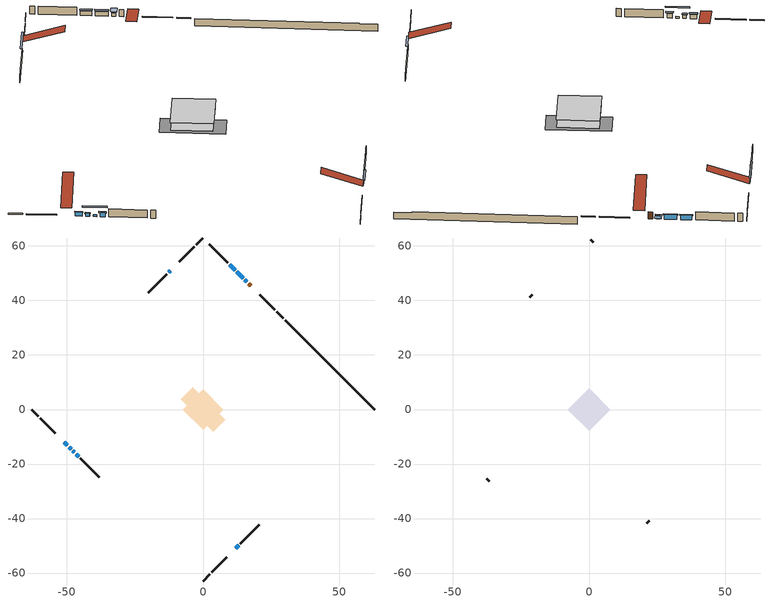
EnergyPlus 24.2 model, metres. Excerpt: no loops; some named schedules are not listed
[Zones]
conditioned space
 floor adiabatic (AdiabaticFloorConstruction): -7.51,0 0,7.51 7.51,0 0,-7.51 z0.37
 floor foundation (Slab1 construction): -8.18,3.72 -3.72,8.18 8.18,-3.72 3.72,-8.18 z-1.9
 wall outside (RimJoist1 construction): 0,-62.91 2.55,-60.36 / -62.91,0 -60.36,-2.55 / 0,62.91 -2.55,60.36 / 29.52,33.4 26.97,35.94 z0.37:0.67
 wall outside (RimJoist2 construction): 3.2,-59.71 8.68,-54.23 / -59.71,-3.2 -54.23,-8.68 / -3.2,59.71 -8.68,54.23 / 26.31,36.6 20.84,42.07 z0.37:0.67
 wall outside (AdiabaticWallConstruction 1): 17.54,45.37 16.73,46.18 z0.37:2.4
 wall outside (AdiabaticWallConstruction): 16.08,46.83 15.35,47.56 z0.37:1.4; -50.93,-11.98 -49.73,-13.19 z0.37:1.59; -49.07,-13.84 -48.41,-14.5 z0.37:1.34; 11.98,-50.93 13.05,-49.86 z0.37:1.72; -11.98,50.93 -12.58,50.33 / -47.75,-15.16 -47.15,-15.76 z0.37:0.87; -46.49,-16.42 -45.62,-17.29 z0.37:1.6; 14.7,48.22 12.42,50.49 / 11.76,51.15 9.75,53.17 z0.37:1.77
 wall outside (Wall1 construction): 13.71,-49.2 20.6,-42.32 / -44.97,-17.94 -38.08,-24.83 / -13.24,49.67 -20.12,42.79 / 9.09,53.82 2.2,60.71 z0.37:2.81
 wall foundation (FoundationWall1 construction): 30.17,32.74,-1.9 30.17,32.74,0.37 59.64,3.27,0.37 59.64,3.27,0.18 62.91,0,0.18 62.91,0,-1.9
 window (WindowConstruction 5): 16.08,46.84 15.35,47.56 z0.37:1.39
 window (WindowConstruction 2): -50.93,-11.98 -49.73,-13.19 z0.37:1.59
 window (WindowConstruction 3): -49.07,-13.84 -48.41,-14.5 z0.37:1.34
 window (WindowConstruction 4): 11.98,-50.93 13.05,-49.86 z0.37:1.72
 window (WindowConstruction 7): -11.98,50.93 -12.58,50.33 z0.37:0.87
 window (WindowConstruction 8): -47.75,-15.16 -47.15,-15.76 z0.37:0.87
 window (WindowConstruction 6): -46.49,-16.42 -45.62,-17.29 z0.37:1.6
 window (WindowConstruction): 14.7,48.22 12.42,50.49 z0.37:1.77
 window (WindowConstruction 1): 11.76,51.15 9.75,53.17 z0.37:1.77
 door (Door): 17.54,45.37 16.73,46.18 z0.37:2.4
 ceiling adiabatic (AdiabaticFloorConstruction): 0,-7.51 7.51,0 0,7.51 -7.51,0 z0.37
attic - vented
 floor to conditioned space (Floor1 construction Reversed): -7.74,0 0,7.74 7.74,0 0,-7.74 z2.81
 wall outside (Wall2 construction): 21.25,-41.66 22.14,-40.77 / -37.43,-25.49 -36.53,-26.38 / -20.78,42.13 -21.67,41.24 / 1.55,61.36 0.66,62.25 z0.37:2.81
 roof outside (Roof1 construction): 11.32,-51.59,2.81 3.78,-44.05,6.36 1.8,-46.04,6.36 9.34,-53.58,2.81; -51.59,-11.32,2.81 -44.05,-3.78,6.36 -46.04,-1.8,6.36 -53.58,-9.34,2.81; -11.32,51.59,2.81 -3.78,44.05,6.36 -1.8,46.04,6.36 -9.34,53.58,2.81; 18.19,44.72,2.81 10.66,37.18,6.36 12.64,35.19,6.36 20.18,42.73,2.81
shading: 15.14,47.77 16.29,46.62 17.49,47.83 16.34,48.97 z1.69; -49.58,-13.33 -51.08,-11.84 -51.43,-12.19 -49.94,-13.68 z1.79; -48.27,-14.64 -49.21,-13.7 -49.56,-14.05 -48.62,-15 z1.54; 14.11,-48.8 10.92,-51.99 11.2,-52.28 14.4,-49.08 z3.22; -14.92,48 -9.64,53.27 -9.93,53.55 -15.2,48.28 z4.17; -45.24,-17.67 -49.66,-13.25 -50.09,-13.67 -45.66,-18.1 z3.57; -45.38,-17.54 -46.74,-16.17 -47.16,-16.6 -45.8,-17.96 z1.95; 12.28,50.63 14.84,48.07 15.19,48.43 12.63,50.99 z1.97; 9.6,53.31 11.9,51.01 12.26,51.36 9.96,53.66 z1.97
[Building]
Building 1: Terrain=Suburbs
[Site:Location]
Charlottetown AP_PE: Latitude {deg}=46.29; Longitude {deg}=-63.12; Time Zone {hr}=-4; Elevation {m}=48; Keep Site Location Information=Yes
[Site:GroundTemperature:Shallow]
1.81207, -0.126142, -0.281361, 0.638419, 4.33082, 8.00603, 11.1922, 13.2106, 13.3821, 11.7405, 8.63552, 5.07305
[Site:WaterMainsTemperature]
Calculation Method=Schedule; Temperature Schedule=mains temperature schedule
[Material] Roughness=Rough; Thermal Absorptance=0.9
Name | Thickness {m} | Conductivity {W/m-K} | Density {kg/m3} | Specific Heat {J/kg-K} | Solar Absorptance | Visible Absorptance
asphalt or fiberglass shingles | 0.00635 | 0.162714 | 1121.4 | 1465.45 | 0.4 | 0.4
ceiling loosefill ins | 0.338667 | 0.0480833 | 16.02 | 1046.75 | 0.7 | 0.7
ceiling stud and cavity | 0.1397 | 0.0886449 | 65.682 | 1177.47 | 0.7 | 0.7
concrete 4.0 in. | 0.1016 | 1.803125 | 2242.8 | 837.4 | 0.7 | 0.7
concrete 8.0 in. | 0.2032 | 1.803125 | 2242.8 | 837.4 | 0.7 | 0.7
door material | 0.04445 | 0.053851 | 512.64 | 1214.23 | 0.7 | 0.7
exterior vertical ins | 0.00653547 | 0.029427 | 32.04 | 1214.23 | 0.7 | 0.7
floor covering | 0.0127 | 0.0433444 | 54.468 | 1339.84 | 0.6 | 0.6
floor rigid ins; wall rigid ins | 0.512978 | 0.029427 | 32.04 | 1214.23 | 0.7 | 0.7
floor stud and cavity | 0.1397 | 1.75129 | 37.0049 | 1207.88 | 0.7 | 0.7
furniture material conditioned space 1 | 0.1524 | 0.115458 | 640.8 | 1214.23 | 0.6 | 0.6
gypsum board | 0.0127 | 0.160291 | 801 | 837.4 | 0.6 | 0.6
gypsum board 1 | 0.0127 | 0.160291 | 801 | 837.4 | 0.7 | 0.7
osb sheathing 0.5 in. | 0.0127 | 0.115458 | 512.64 | 1214.23 | 0.7 | 0.7
osb sheathing 0.75 in. | 0.01905 | 0.115458 | 512.64 | 1214.23 | 0.7 | 0.7
osb sheathing 2.0 in. | 0.0508 | 0.115458 | 512.64 | 1214.23 | 0.7 | 0.7
rim joist stud and cavity | 0.0508 | 24.0425 | 6.31874 | 1174.65 | 0.6 | 0.6
rim joist stud and cavity 1 | 0.0508 | 0.033998 | 125.044 | 1163.47 | 0.6 | 0.6
wall stud and cavity | 0.1397 | 0.0945631 | 139.0536 | 1170.24 | 0.7 | 0.7
wall stud and cavity 1 | 0.0889 | 6.1454 | 50.32683 | 1063.81 | 0.6 | 0.6
wall stud and cavity 2 | 0.0889 | 0.380278 | 52.3479 | 1209.89 | 0.7 | 0.7
wall stud and cavity 3 | 0.0889 | 0.391764 | 83.0341 | 1211.67 | 0.7 | 0.7
wood siding | 0.0254 | 0.102417 | 544.68 | 1172.36 | 0.4 | 0.4
wood siding 1 | 0.00254 | 0.102417 | 544.68 | 1172.36 | 0.4 | 0.4
wood siding 2; wood siding 3; wood siding 4 | 0.0254 | 0.102417 | 544.68 | 1172.36 | 0.7 | 0.7
[WindowMaterial:SimpleGlazingSystem]
Name | U-Factor {W/m2-K} | Solar Heat Gain Coefficient
WindowMaterial | 2.34899 | 0.53
WindowMaterial 1 | 2.43189 | 0.49
WindowMaterial 2 | 2.42337 | 0.5
WindowMaterial 3 | 2.3382 | 0.52
WindowMaterial 4 | 2.197386 | 0.58
WindowMaterial 5 | 2.19909 | 0.61
WindowMaterial 6 | 2.14969 | 0.62
WindowMaterial 7 | 2.529549 | 0.44
[Construction]
AdiabaticFloorConstruction: floor stud and cavity, floor rigid ins, osb sheathing 0.75 in., floor covering
AdiabaticWallConstruction: wood siding 3, wall rigid ins, wall stud and cavity 2, gypsum board
AdiabaticWallConstruction 1: wood siding 4, wall rigid ins, wall stud and cavity 2, gypsum board
Door: door material
Floor1 construction Reversed: gypsum board, ceiling stud and cavity, ceiling loosefill ins
FoundationWall1 construction: concrete 8.0 in., gypsum board 1
furniture construction conditioned space 1: furniture material conditioned space 1
PartitionWallConstruction: gypsum board, wall stud and cavity 3, gypsum board
RimJoist1 construction: wood siding 2, rim joist stud and cavity
RimJoist2 construction: wood siding 2, osb sheathing 2.0 in., rim joist stud and cavity 1
Roof1 construction: asphalt or fiberglass shingles
Slab1 construction: concrete 4.0 in.
Wall1 construction: wood siding, osb sheathing 0.5 in., wall stud and cavity, gypsum board
Wall2 construction: wood siding 1, wall stud and cavity 1
WindowConstruction: WindowMaterial
WindowConstruction 1: WindowMaterial 1
WindowConstruction 2: WindowMaterial 2
WindowConstruction 3: WindowMaterial 3
WindowConstruction 4: WindowMaterial 4
WindowConstruction 5: WindowMaterial 5
WindowConstruction 6: WindowMaterial 6
WindowConstruction 7; WindowConstruction 8: WindowMaterial 7
[Zone] Multiplier=1; Part of Total Floor Area=Yes
Name | Volume {m3}
attic - vented | 69.1089
conditioned space | 551.8
[Space]
Name | Zone | Volume {m3}
attic - vented 1 | attic - vented | 69.1089
conditioned space 1 | conditioned space | 551.8
[ZoneInfiltration:EffectiveLeakageArea]
infil attic - vented 1: Zone or Space=attic - vented 1; Schedule=Always On Discrete; Effective Air Leakage Area {cm2}=4291.34; Stack Coefficient=0.000416673; Wind Coefficient=1.37917e-05
[ZoneMixing]
whole house fan mix: Zone or Space=attic - vented; Schedule=Always On Continuous; Design Flow Rate Calculation Method=Flow/Zone; Design Flow Rate {m3/s}=0; Source Zone or Space=conditioned space
[SurfaceProperty:ExposedFoundationPerimeter]
Slab1: Exposed Perimeter Calculation Method=TotalExposedPerimeter; Total Exposed Perimeter {m}=46.3
[InternalMass] Zone or ZoneList=conditioned space; Space or SpaceList=conditioned space 1
Name | Construction | Surface Area {m2}
furniture mass conditioned space 1 | furniture construction conditioned space 1 | 87.68
partition wall mass | PartitionWallConstruction | 219.2
[Lights]
interior lighting: Zone or ZoneList or Space or SpaceList=conditioned space 1; Schedule=interior lighting schedule; Design Level Calculation Method=LightingLevel; Lighting Level {W}=343.2; Return Air Fraction=0; Fraction Radiant=0.6; Fraction Visible=0.2; Fraction Replaceable=1
[People]
occupants: Zone or ZoneList or Space or SpaceList=conditioned space 1; Number of People Schedule=occupants schedule; Number of People Calculation Method=People; Number of People=3; Fraction Radiant=0.314171; Sensible Heat Fraction=0.56303; Activity Level Schedule=occupants activity schedule; Carbon Dioxide Generation Rate {m3/s-W}=0; Enable ASHRAE 55 Comfort Warnings=No; Mean Radiant Temperature Calculation Type=EnclosureAveraged
[ElectricEquipment] Zone or ZoneList or Space or SpaceList=conditioned space 1; Design Level Calculation Method=EquipmentLevel
Name | Schedule | Design Level {W} | Fraction Latent | Fraction Radiant | Fraction Lost
clothes dryer | clothes dryer schedule | 140.772 | 0.015 | 0.081 | 0.85
clothes washer | clothes washer schedule | 32.1985 | 0.03 | 0.162 | 0.7
cooking range | cooking range schedule | 215.147 | 0.08 | 0.432 | 0.2
dishwasher | dishwasher schedule | 66.8632 | 0.3 | 0.18 | 0.4
fridge | fridge schedule | 72.9452 | 0 | 0.6 | 0
mech vent bath fan 0 | mech vent bath fan 0 schedule | 50.2 | 0 | 0 | 1
mech vent bath fan 1 | mech vent bath fan 1 schedule | 50.2 | 0 | 0 | 1
mech vent house fan | mech vent house fan schedule | 0 | 0 | 0 | 1
mech vent house fan cfis | mech vent house fan cfis schedule | 0 | 0 | 0 | 0
misc plug loads | misc plug loads schedule | 494.7 | 0.045 | 0.513 | 0.1
whole house fan | Always On Discrete | 0 | 0 | 0 | 1
[OtherEquipment] Zone or ZoneList or Space or SpaceList=conditioned space 1; Design Level Calculation Method=EquipmentLevel
Name | Fuel Type | Schedule | Design Level {W} | Fraction Latent | Fraction Radiant | Fraction Lost
clothes dryer 1 | Electricity | clothes dryer schedule | 0 | 0.015 | 0.081 | 0.85
cooking range 1 | Electricity | cooking range schedule | 0 | 0.08 | 0.432 | 0.2
general water use latent | None | general water use schedule | 62.594 | 1 | 0 | 0
general water use sensible | None | general water use schedule | -61.6891 | 0 | 0.6 | 0
mech vent house fan latent load | None | Always On Discrete | 0 | 1 | 0 | 0
mech vent house fan sensible load | None | Always On Discrete | 0 | 0 | 0 | 0
water heater energy adjustment1 | FuelOilNo2 | Always On Discrete | 0.01 | 0 | 0 | 1
[ZoneInfiltration:DesignFlowRate] Zone or ZoneList or Space or SpaceList=conditioned space 1; Schedule=Always On Discrete; Design Flow Rate Calculation Method=Flow/Zone; Design Flow Rate {m3/s}=0
infil flow; natural vent flow; whole house fan flow
[Foundation:Kiva]
Foundation Kiva 1: Initial Indoor Air Temperature {C}=18; Wall Height Above Grade {m}=0.369997; Wall Depth Below Slab {m}=0.2032; Custom Block Material Name 1=exterior vertical ins; Custom Block Depth 1 {m}=2.269998; Custom Block X Position 1 {m}=0.2159; Custom Block Z Position 1 {m}=0
[Foundation:Kiva:Settings]
Soil Conductivity {W/m-K}=0.849921; Soil Density {kg/m3}=1842.3; Soil Specific Heat {J/kg-K}=418.7; Ground Solar Absorptivity=0.9; Ground Thermal Absorptivity=0.9; Ground Surface Roughness {m}=0.03; Far-Field Width {m}=40; Deep-Ground Boundary Condition=ZeroFlux; Deep-Ground Depth {m}=40; Minimum Cell Dimension {m}=0.2; Maximum Cell Growth Coefficient=3; Simulation Timestep=Timestep
[Exterior:Lights]
exterior lighting: Schedule=exterior lighting schedule; Design Level {W}=75.6
[Schedule:Constant]
Name | Hourly Value
Always On Continuous; mech vent house fan schedule; mech vent house fan cfis schedule; Always On Discrete | 1
occupants activity schedule | 117.228
fridge schedule | 0
[Schedule:Week:Daily]
interior lighting schedule Week Rule - Jan1-Jan27: interior lighting schedule day, interior lighting schedule day, interior lighting schedule day, interior lighting schedule day, interior lighting schedule day, interior lighting schedule day, interior lighting schedule day, interior lighting schedule default day, interior lighting schedule default day, interior lighting schedule default day, interior lighting schedule default day, interior lighting schedule default day
interior lighting schedule Week Rule - Jan28-Feb3: interior lighting schedule day, interior lighting schedule day, interior lighting schedule day, interior lighting schedule day, interior lighting schedule day 1, interior lighting schedule day 1, interior lighting schedule day 1, interior lighting schedule default day, interior lighting schedule default day, interior lighting schedule default day, interior lighting schedule default day, interior lighting schedule default day
interior lighting schedule Week Rule - Feb4-Feb24: interior lighting schedule day 1, interior lighting schedule day 1, interior lighting schedule day 1, interior lighting schedule day 1, interior lighting schedule day 1, interior lighting schedule day 1, interior lighting schedule day 1, interior lighting schedule default day, interior lighting schedule default day, interior lighting schedule default day, interior lighting schedule default day, interior lighting schedule default day
interior lighting schedule Week Rule - Feb25-Mar3: interior lighting schedule day 1, interior lighting schedule day 1, interior lighting schedule day 1, interior lighting schedule day 1, interior lighting schedule day 2, interior lighting schedule day 2, interior lighting schedule day 2, interior lighting schedule default day, interior lighting schedule default day, interior lighting schedule default day, interior lighting schedule default day, interior lighting schedule default day
interior lighting schedule Week Rule - Mar4-Mar31: interior lighting schedule day 2, interior lighting schedule day 2, interior lighting schedule day 2, interior lighting schedule day 2, interior lighting schedule day 2, interior lighting schedule day 2, interior lighting schedule day 2, interior lighting schedule default day, interior lighting schedule default day, interior lighting schedule default day, interior lighting schedule default day, interior lighting schedule default day
interior lighting schedule Week Rule - Apr1-Apr28: interior lighting schedule day 3, interior lighting schedule day 3, interior lighting schedule day 3, interior lighting schedule day 3, interior lighting schedule day 3, interior lighting schedule day 3, interior lighting schedule day 3, interior lighting schedule default day, interior lighting schedule default day, interior lighting schedule default day, interior lighting schedule default day, interior lighting schedule default day
interior lighting schedule Week Rule - Apr29-May5: interior lighting schedule day 3, interior lighting schedule day 3, interior lighting schedule day 4, interior lighting schedule day 4, interior lighting schedule day 4, interior lighting schedule day 4, interior lighting schedule day 4, interior lighting schedule default day, interior lighting schedule default day, interior lighting schedule default day, interior lighting schedule default day, interior lighting schedule default day
interior lighting schedule Week Rule - May6-May26: interior lighting schedule day 4, interior lighting schedule day 4, interior lighting schedule day 4, interior lighting schedule day 4, interior lighting schedule day 4, interior lighting schedule day 4, interior lighting schedule day 4, interior lighting schedule default day, interior lighting schedule default day, interior lighting schedule default day, interior lighting schedule default day, interior lighting schedule default day
interior lighting schedule Week Rule - May27-Jun2: interior lighting schedule day 4, interior lighting schedule day 4, interior lighting schedule day 4, interior lighting schedule day 4, interior lighting schedule day 4, interior lighting schedule day 5, interior lighting schedule day 5, interior lighting schedule default day, interior lighting schedule default day, interior lighting schedule default day, interior lighting schedule default day, interior lighting schedule default day
interior lighting schedule Week Rule - Jun3-Jun30: interior lighting schedule day 5, interior lighting schedule day 5, interior lighting schedule day 5, interior lighting schedule day 5, interior lighting schedule day 5, interior lighting schedule day 5, interior lighting schedule day 5, interior lighting schedule default day, interior lighting schedule default day, interior lighting schedule default day, interior lighting schedule default day, interior lighting schedule default day
interior lighting schedule Week Rule - Jul1-Jul28: interior lighting schedule day 6, interior lighting schedule day 6, interior lighting schedule day 6, interior lighting schedule day 6, interior lighting schedule day 6, interior lighting schedule day 6, interior lighting schedule day 6, interior lighting schedule default day, interior lighting schedule default day, interior lighting schedule default day, interior lighting schedule default day, interior lighting schedule default day
interior lighting schedule Week Rule - Jul29-Aug4: interior lighting schedule day 6, interior lighting schedule day 6, interior lighting schedule day 6, interior lighting schedule day 7, interior lighting schedule day 7, interior lighting schedule day 7, interior lighting schedule day 7, interior lighting schedule default day, interior lighting schedule default day, interior lighting schedule default day, interior lighting schedule default day, interior lighting schedule default day
interior lighting schedule Week Rule - Aug5-Aug25: interior lighting schedule day 7, interior lighting schedule day 7, interior lighting schedule day 7, interior lighting schedule day 7, interior lighting schedule day 7, interior lighting schedule day 7, interior lighting schedule day 7, interior lighting schedule default day, interior lighting schedule default day, interior lighting schedule default day, interior lighting schedule default day, interior lighting schedule default day
interior lighting schedule Week Rule - Aug26-Sep1: interior lighting schedule day 7, interior lighting schedule day 7, interior lighting schedule day 7, interior lighting schedule day 7, interior lighting schedule day 7, interior lighting schedule day 7, interior lighting schedule day 8, interior lighting schedule default day, interior lighting schedule default day, interior lighting schedule default day, interior lighting schedule default day, interior lighting schedule default day
interior lighting schedule Week Rule - Sep2-Sep29: interior lighting schedule day 8, interior lighting schedule day 8, interior lighting schedule day 8, interior lighting schedule day 8, interior lighting schedule day 8, interior lighting schedule day 8, interior lighting schedule day 8, interior lighting schedule default day, interior lighting schedule default day, interior lighting schedule default day, interior lighting schedule default day, interior lighting schedule default day
interior lighting schedule Week Rule - Sep30-Oct6: interior lighting schedule day 8, interior lighting schedule day 9, interior lighting schedule day 9, interior lighting schedule day 9, interior lighting schedule day 9, interior lighting schedule day 9, interior lighting schedule day 9, interior lighting schedule default day, interior lighting schedule default day, interior lighting schedule default day, interior lighting schedule default day, interior lighting schedule default day
interior lighting schedule Week Rule - Oct7-Oct27: interior lighting schedule day 9, interior lighting schedule day 9, interior lighting schedule day 9, interior lighting schedule day 9, interior lighting schedule day 9, interior lighting schedule day 9, interior lighting schedule day 9, interior lighting schedule default day, interior lighting schedule default day, interior lighting schedule default day, interior lighting schedule default day, interior lighting schedule default day
interior lighting schedule Week Rule - Oct28-Nov3: interior lighting schedule day 9, interior lighting schedule day 9, interior lighting schedule day 9, interior lighting schedule day 9, interior lighting schedule day 10, interior lighting schedule day 10, interior lighting schedule day 10, interior lighting schedule default day, interior lighting schedule default day, interior lighting schedule default day, interior lighting schedule default day, interior lighting schedule default day
interior lighting schedule Week Rule - Nov4-Nov24: interior lighting schedule day 10, interior lighting schedule day 10, interior lighting schedule day 10, interior lighting schedule day 10, interior lighting schedule day 10, interior lighting schedule day 10, interior lighting schedule day 10, interior lighting schedule default day, interior lighting schedule default day, interior lighting schedule default day, interior lighting schedule default day, interior lighting schedule default day
interior lighting schedule Week Rule - Nov25-Dec1: interior lighting schedule day 10, interior lighting schedule day 10, interior lighting schedule day 10, interior lighting schedule day 10, interior lighting schedule day 10, interior lighting schedule day 10, interior lighting schedule day 11, interior lighting schedule default day, interior lighting schedule default day, interior lighting schedule default day, interior lighting schedule default day, interior lighting schedule default day
interior lighting schedule Week Rule - Dec2-Dec31: interior lighting schedule day 11, interior lighting schedule day 11, interior lighting schedule day 11, interior lighting schedule day 11, interior lighting schedule day 11, interior lighting schedule day 11, interior lighting schedule day 11, interior lighting schedule default day, interior lighting schedule default day, interior lighting schedule default day, interior lighting schedule default day, interior lighting schedule default day
occupants schedule Week Rule - Jan1-Dec31: occupants schedule day, occupants schedule day, occupants schedule day, occupants schedule day, occupants schedule day, occupants schedule day, occupants schedule day, occupants schedule default day, occupants schedule default day, occupants schedule default day, occupants schedule default day, occupants schedule default day
clothes dryer schedule Week Rule - Jan1-Dec31: clothes dryer schedule day, clothes dryer schedule day, clothes dryer schedule day, clothes dryer schedule day, clothes dryer schedule day, clothes dryer schedule day, clothes dryer schedule day, clothes dryer schedule default day, clothes dryer schedule default day, clothes dryer schedule default day, clothes dryer schedule default day, clothes dryer schedule default day
clothes washer schedule Week Rule - Jan1-Dec31: clothes washer schedule day, clothes washer schedule day, clothes washer schedule day, clothes washer schedule day, clothes washer schedule day, clothes washer schedule day, clothes washer schedule day, clothes washer schedule default day, clothes washer schedule default day, clothes washer schedule default day, clothes washer schedule default day, clothes washer schedule default day
cooking range schedule Week Rule - Jan1-Dec31: cooking range schedule day, cooking range schedule day, cooking range schedule day, cooking range schedule day, cooking range schedule day, cooking range schedule day, cooking range schedule day, cooking range schedule default day, cooking range schedule default day, cooking range schedule default day, cooking range schedule default day, cooking range schedule default day
dishwasher schedule Week Rule - Jan1-Dec31: dishwasher schedule day, dishwasher schedule day, dishwasher schedule day, dishwasher schedule day, dishwasher schedule day, dishwasher schedule day, dishwasher schedule day, dishwasher schedule default day, dishwasher schedule default day, dishwasher schedule default day, dishwasher schedule default day, dishwasher schedule default day
mech vent bath fan 0 schedule Week Rule - Jan1-Dec31: mech vent bath fan 0 schedule day, mech vent bath fan 0 schedule day, mech vent bath fan 0 schedule day, mech vent bath fan 0 schedule day, mech vent bath fan 0 schedule day, mech vent bath fan 0 schedule day, mech vent bath fan 0 schedule day, mech vent bath fan 0 schedule default day, mech vent bath fan 0 schedule default day, mech vent bath fan 0 schedule default day, mech vent bath fan 0 schedule default day, mech vent bath fan 0 schedule default day
mech vent bath fan 1 schedule Week Rule - Jan1-Dec31: mech vent bath fan 1 schedule day, mech vent bath fan 1 schedule day, mech vent bath fan 1 schedule day, mech vent bath fan 1 schedule day, mech vent bath fan 1 schedule day, mech vent bath fan 1 schedule day, mech vent bath fan 1 schedule day, mech vent bath fan 1 schedule default day, mech vent bath fan 1 schedule default day, mech vent bath fan 1 schedule default day, mech vent bath fan 1 schedule default day, mech vent bath fan 1 schedule default day
misc plug loads schedule Week Rule - Jan1-Dec31: misc plug loads schedule day, misc plug loads schedule day, misc plug loads schedule day, misc plug loads schedule day, misc plug loads schedule day, misc plug loads schedule day, misc plug loads schedule day, misc plug loads schedule default day, misc plug loads schedule default day, misc plug loads schedule default day, misc plug loads schedule default day, misc plug loads schedule default day
general water use schedule Week Rule - Jan1-Dec31: general water use schedule day, general water use schedule day, general water use schedule day, general water use schedule day, general water use schedule day, general water use schedule day, general water use schedule day, general water use schedule default day, general water use schedule default day, general water use schedule default day, general water use schedule default day, general water use schedule default day
exterior lighting schedule Week Rule - Jan1-Jan27: exterior lighting schedule day, exterior lighting schedule day, exterior lighting schedule day, exterior lighting schedule day, exterior lighting schedule day, exterior lighting schedule day, exterior lighting schedule day, exterior lighting schedule default day, exterior lighting schedule default day, exterior lighting schedule default day, exterior lighting schedule default day, exterior lighting schedule default day
exterior lighting schedule Week Rule - Jan28-Feb3: exterior lighting schedule day, exterior lighting schedule day, exterior lighting schedule day, exterior lighting schedule day, exterior lighting schedule day 1, exterior lighting schedule day 1, exterior lighting schedule day 1, exterior lighting schedule default day, exterior lighting schedule default day, exterior lighting schedule default day, exterior lighting schedule default day, exterior lighting schedule default day
exterior lighting schedule Week Rule - Feb4-Feb24: exterior lighting schedule day 1, exterior lighting schedule day 1, exterior lighting schedule day 1, exterior lighting schedule day 1, exterior lighting schedule day 1, exterior lighting schedule day 1, exterior lighting schedule day 1, exterior lighting schedule default day, exterior lighting schedule default day, exterior lighting schedule default day, exterior lighting schedule default day, exterior lighting schedule default day
exterior lighting schedule Week Rule - Feb25-Mar3: exterior lighting schedule day 1, exterior lighting schedule day 1, exterior lighting schedule day 1, exterior lighting schedule day 1, exterior lighting schedule day 2, exterior lighting schedule day 2, exterior lighting schedule day 2, exterior lighting schedule default day, exterior lighting schedule default day, exterior lighting schedule default day, exterior lighting schedule default day, exterior lighting schedule default day
exterior lighting schedule Week Rule - Mar4-Mar31: exterior lighting schedule day 2, exterior lighting schedule day 2, exterior lighting schedule day 2, exterior lighting schedule day 2, exterior lighting schedule day 2, exterior lighting schedule day 2, exterior lighting schedule day 2, exterior lighting schedule default day, exterior lighting schedule default day, exterior lighting schedule default day, exterior lighting schedule default day, exterior lighting schedule default day
exterior lighting schedule Week Rule - Apr1-Apr28: exterior lighting schedule day 3, exterior lighting schedule day 3, exterior lighting schedule day 3, exterior lighting schedule day 3, exterior lighting schedule day 3, exterior lighting schedule day 3, exterior lighting schedule day 3, exterior lighting schedule default day, exterior lighting schedule default day, exterior lighting schedule default day, exterior lighting schedule default day, exterior lighting schedule default day
exterior lighting schedule Week Rule - Apr29-May5: exterior lighting schedule day 3, exterior lighting schedule day 3, exterior lighting schedule day 4, exterior lighting schedule day 4, exterior lighting schedule day 4, exterior lighting schedule day 4, exterior lighting schedule day 4, exterior lighting schedule default day, exterior lighting schedule default day, exterior lighting schedule default day, exterior lighting schedule default day, exterior lighting schedule default day
exterior lighting schedule Week Rule - May6-May26: exterior lighting schedule day 4, exterior lighting schedule day 4, exterior lighting schedule day 4, exterior lighting schedule day 4, exterior lighting schedule day 4, exterior lighting schedule day 4, exterior lighting schedule day 4, exterior lighting schedule default day, exterior lighting schedule default day, exterior lighting schedule default day, exterior lighting schedule default day, exterior lighting schedule default day
exterior lighting schedule Week Rule - May27-Jun2: exterior lighting schedule day 4, exterior lighting schedule day 4, exterior lighting schedule day 4, exterior lighting schedule day 4, exterior lighting schedule day 4, exterior lighting schedule day 5, exterior lighting schedule day 5, exterior lighting schedule default day, exterior lighting schedule default day, exterior lighting schedule default day, exterior lighting schedule default day, exterior lighting schedule default day
exterior lighting schedule Week Rule - Jun3-Jun30: exterior lighting schedule day 5, exterior lighting schedule day 5, exterior lighting schedule day 5, exterior lighting schedule day 5, exterior lighting schedule day 5, exterior lighting schedule day 5, exterior lighting schedule day 5, exterior lighting schedule default day, exterior lighting schedule default day, exterior lighting schedule default day, exterior lighting schedule default day, exterior lighting schedule default day
exterior lighting schedule Week Rule - Jul1-Jul28: exterior lighting schedule day 6, exterior lighting schedule day 6, exterior lighting schedule day 6, exterior lighting schedule day 6, exterior lighting schedule day 6, exterior lighting schedule day 6, exterior lighting schedule day 6, exterior lighting schedule default day, exterior lighting schedule default day, exterior lighting schedule default day, exterior lighting schedule default day, exterior lighting schedule default day
exterior lighting schedule Week Rule - Jul29-Aug4: exterior lighting schedule day 6, exterior lighting schedule day 6, exterior lighting schedule day 6, exterior lighting schedule day 7, exterior lighting schedule day 7, exterior lighting schedule day 7, exterior lighting schedule day 7, exterior lighting schedule default day, exterior lighting schedule default day, exterior lighting schedule default day, exterior lighting schedule default day, exterior lighting schedule default day
exterior lighting schedule Week Rule - Aug5-Aug25: exterior lighting schedule day 7, exterior lighting schedule day 7, exterior lighting schedule day 7, exterior lighting schedule day 7, exterior lighting schedule day 7, exterior lighting schedule day 7, exterior lighting schedule day 7, exterior lighting schedule default day, exterior lighting schedule default day, exterior lighting schedule default day, exterior lighting schedule default day, exterior lighting schedule default day
exterior lighting schedule Week Rule - Aug26-Sep1: exterior lighting schedule day 7, exterior lighting schedule day 7, exterior lighting schedule day 7, exterior lighting schedule day 7, exterior lighting schedule day 7, exterior lighting schedule day 7, exterior lighting schedule day 8, exterior lighting schedule default day, exterior lighting schedule default day, exterior lighting schedule default day, exterior lighting schedule default day, exterior lighting schedule default day
exterior lighting schedule Week Rule - Sep2-Sep29: exterior lighting schedule day 8, exterior lighting schedule day 8, exterior lighting schedule day 8, exterior lighting schedule day 8, exterior lighting schedule day 8, exterior lighting schedule day 8, exterior lighting schedule day 8, exterior lighting schedule default day, exterior lighting schedule default day, exterior lighting schedule default day, exterior lighting schedule default day, exterior lighting schedule default day
exterior lighting schedule Week Rule - Sep30-Oct6: exterior lighting schedule day 8, exterior lighting schedule day 9, exterior lighting schedule day 9, exterior lighting schedule day 9, exterior lighting schedule day 9, exterior lighting schedule day 9, exterior lighting schedule day 9, exterior lighting schedule default day, exterior lighting schedule default day, exterior lighting schedule default day, exterior lighting schedule default day, exterior lighting schedule default day
exterior lighting schedule Week Rule - Oct7-Oct27: exterior lighting schedule day 9, exterior lighting schedule day 9, exterior lighting schedule day 9, exterior lighting schedule day 9, exterior lighting schedule day 9, exterior lighting schedule day 9, exterior lighting schedule day 9, exterior lighting schedule default day, exterior lighting schedule default day, exterior lighting schedule default day, exterior lighting schedule default day, exterior lighting schedule default day
exterior lighting schedule Week Rule - Oct28-Nov3: exterior lighting schedule day 9, exterior lighting schedule day 9, exterior lighting schedule day 9, exterior lighting schedule day 9, exterior lighting schedule day 10, exterior lighting schedule day 10, exterior lighting schedule day 10, exterior lighting schedule default day, exterior lighting schedule default day, exterior lighting schedule default day, exterior lighting schedule default day, exterior lighting schedule default day
exterior lighting schedule Week Rule - Nov4-Nov24: exterior lighting schedule day 10, exterior lighting schedule day 10, exterior lighting schedule day 10, exterior lighting schedule day 10, exterior lighting schedule day 10, exterior lighting schedule day 10, exterior lighting schedule day 10, exterior lighting schedule default day, exterior lighting schedule default day, exterior lighting schedule default day, exterior lighting schedule default day, exterior lighting schedule default day
exterior lighting schedule Week Rule - Nov25-Dec1: exterior lighting schedule day 10, exterior lighting schedule day 10, exterior lighting schedule day 10, exterior lighting schedule day 10, exterior lighting schedule day 10, exterior lighting schedule day 10, exterior lighting schedule day 11, exterior lighting schedule default day, exterior lighting schedule default day, exterior lighting schedule default day, exterior lighting schedule default day, exterior lighting schedule default day
exterior lighting schedule Week Rule - Dec2-Dec31: exterior lighting schedule day 11, exterior lighting schedule day 11, exterior lighting schedule day 11, exterior lighting schedule day 11, exterior lighting schedule day 11, exterior lighting schedule day 11, exterior lighting schedule day 11, exterior lighting schedule default day, exterior lighting schedule default day, exterior lighting schedule default day, exterior lighting schedule default day, exterior lighting schedule default day
[Schedule:Year]
interior lighting schedule: interior lighting schedule Week Rule - Jan1-Jan27, 1, 1, 1, 27, interior lighting schedule Week Rule - Jan28-Feb3, 1, 28, 2, 3, interior lighting schedule Week Rule - Feb4-Feb24, 2, 4, 2, 24, interior lighting schedule Week Rule - Feb25-Mar3, 2, 25, 3, 3, interior lighting schedule Week Rule - Mar4-Mar31, 3, 4, 3, 31, interior lighting schedule Week Rule - Apr1-Apr28, 4, 1, 4, 28, interior lighting schedule Week Rule - Apr29-May5, 4, 29, 5, 5, interior lighting schedule Week Rule - May6-May26, 5, 6, 5, 26, interior lighting schedule Week Rule - May27-Jun2, 5, 27, 6, 2, interior lighting schedule Week Rule - Jun3-Jun30, 6, 3, 6, 30, interior lighting schedule Week Rule - Jul1-Jul28, 7, 1, 7, 28, interior lighting schedule Week Rule - Jul29-Aug4, 7, 29, 8, 4, interior lighting schedule Week Rule - Aug5-Aug25, 8, 5, 8, 25, interior lighting schedule Week Rule - Aug26-Sep1, 8, 26, 9, 1, interior lighting schedule Week Rule - Sep2-Sep29, 9, 2, 9, 29, interior lighting schedule Week Rule - Sep30-Oct6, 9, 30, 10, 6, interior lighting schedule Week Rule - Oct7-Oct27, 10, 7, 10, 27, interior lighting schedule Week Rule - Oct28-Nov3, 10, 28, 11, 3, interior lighting schedule Week Rule - Nov4-Nov24, 11, 4, 11, 24, interior lighting schedule Week Rule - Nov25-Dec1, 11, 25, 12, 1, interior lighting schedule Week Rule - Dec2-Dec31, 12, 2, 12, 31
occupants schedule: occupants schedule Week Rule - Jan1-Dec31, 1, 1, 12, 31
clothes dryer schedule: clothes dryer schedule Week Rule - Jan1-Dec31, 1, 1, 12, 31
clothes washer schedule: clothes washer schedule Week Rule - Jan1-Dec31, 1, 1, 12, 31
cooking range schedule: cooking range schedule Week Rule - Jan1-Dec31, 1, 1, 12, 31
dishwasher schedule: dishwasher schedule Week Rule - Jan1-Dec31, 1, 1, 12, 31
mech vent bath fan 0 schedule: mech vent bath fan 0 schedule Week Rule - Jan1-Dec31, 1, 1, 12, 31
mech vent bath fan 1 schedule: mech vent bath fan 1 schedule Week Rule - Jan1-Dec31, 1, 1, 12, 31
misc plug loads schedule: misc plug loads schedule Week Rule - Jan1-Dec31, 1, 1, 12, 31
general water use schedule: general water use schedule Week Rule - Jan1-Dec31, 1, 1, 12, 31
exterior lighting schedule: exterior lighting schedule Week Rule - Jan1-Jan27, 1, 1, 1, 27, exterior lighting schedule Week Rule - Jan28-Feb3, 1, 28, 2, 3, exterior lighting schedule Week Rule - Feb4-Feb24, 2, 4, 2, 24, exterior lighting schedule Week Rule - Feb25-Mar3, 2, 25, 3, 3, exterior lighting schedule Week Rule - Mar4-Mar31, 3, 4, 3, 31, exterior lighting schedule Week Rule - Apr1-Apr28, 4, 1, 4, 28, exterior lighting schedule Week Rule - Apr29-May5, 4, 29, 5, 5, exterior lighting schedule Week Rule - May6-May26, 5, 6, 5, 26, exterior lighting schedule Week Rule - May27-Jun2, 5, 27, 6, 2, exterior lighting schedule Week Rule - Jun3-Jun30, 6, 3, 6, 30, exterior lighting schedule Week Rule - Jul1-Jul28, 7, 1, 7, 28, exterior lighting schedule Week Rule - Jul29-Aug4, 7, 29, 8, 4, exterior lighting schedule Week Rule - Aug5-Aug25, 8, 5, 8, 25, exterior lighting schedule Week Rule - Aug26-Sep1, 8, 26, 9, 1, exterior lighting schedule Week Rule - Sep2-Sep29, 9, 2, 9, 29, exterior lighting schedule Week Rule - Sep30-Oct6, 9, 30, 10, 6, exterior lighting schedule Week Rule - Oct7-Oct27, 10, 7, 10, 27, exterior lighting schedule Week Rule - Oct28-Nov3, 10, 28, 11, 3, exterior lighting schedule Week Rule - Nov4-Nov24, 11, 4, 11, 24, exterior lighting schedule Week Rule - Nov25-Dec1, 11, 25, 12, 1, exterior lighting schedule Week Rule - Dec2-Dec31, 12, 2, 12, 31
[Schedule:Compact]
mains temperature schedule: Through: 01/01, For: AllDays, Until: 24:00, 6.42333, Through: 01/02, For: AllDays, Until: 24:00, 6.35944, Through: 01/03, For: AllDays, Until: 24:00, 6.29611, Through: 01/04, For: AllDays, Until: 24:00, 6.23333, Through: 01/05, For: AllDays, Until: 24:00, 6.17222, Through: 01/06, For: AllDays, Until: 24:00, 6.11222, Through: 01/07, For: AllDays, Until: 24:00, 6.05278, Through: 01/08, For: AllDays, Until: 24:00, 5.995, Through: 01/09, For: AllDays, Until: 24:00, 5.93778, Through: 01/10, For: AllDays, Until: 24:00, 5.88222, Through: 01/11, For: AllDays, Until: 24:00, 5.82722, Through: 01/12, For: AllDays, Until: 24:00, 5.77389, Through: 01/13, For: AllDays, Until: 24:00, 5.72111, Through: 01/14, For: AllDays, Until: 24:00, 5.67, Through: 01/15, For: AllDays, Until: 24:00, 5.62, Through: 01/16, For: AllDays, Until: 24:00, 5.57111, Through: 01/17, For: AllDays, Until: 24:00, 5.52389, Through: 01/18, For: AllDays, Until: 24:00, 5.47722, Through: 01/19, For: AllDays, Until: 24:00, 5.43222, Through: 01/20, For: AllDays, Until: 24:00, 5.38833, Through: 01/21, For: AllDays, Until: 24:00, 5.34611, Through: 01/22, For: AllDays, Until: 24:00, 5.305, Through: 01/23, For: AllDays, Until: 24:00, 5.265, Through: 01/24, For: AllDays, Until: 24:00, 5.22611, Through: 01/25, For: AllDays, Until: 24:00, 5.18889, Through: 01/26, For: AllDays, Until: 24:00, 5.15333, Through: 01/27, For: AllDays, Until: 24:00, 5.11833, Through: 01/28, For: AllDays, Until: 24:00, 5.08556, Through: 01/29, For: AllDays, Until: 24:00, 5.05333, Through: 01/30, For: AllDays, Until: 24:00, 5.02278, Through: 01/31, For: AllDays, Until: 24:00, 4.99389, Through: 02/01, For: AllDays, Until: 24:00, 4.96611, Through: 02/02, For: AllDays, Until: 24:00, 4.94, Through: 02/03, For: AllDays, Until: 24:00, 4.915, Through: 02/04, For: AllDays, Until: 24:00, 4.89167, Through: 02/05, For: AllDays, Until: 24:00, 4.87, Through: 02/06, For: AllDays, Until: 24:00, 4.84944, Through: 02/07, For: AllDays, Until: 24:00, 4.83, Through: 02/08, For: AllDays, Until: 24:00, 4.81222, Through: 02/09, For: AllDays, Until: 24:00, 4.79611, Through: 02/10, For: AllDays, Until: 24:00, 4.78167, Through: 02/11, For: AllDays, Until: 24:00, 4.76833, Through: 02/12, For: AllDays, Until: 24:00, 4.75611, Through: 02/13, For: AllDays, Until: 24:00, 4.74611, Through: 02/14, For: AllDays, Until: 24:00, 4.73722, Through: 02/15, For: AllDays, Until: 24:00, 4.72944, Through: 02/16, For: AllDays, Until: 24:00, 4.72389, Through: 02/17, For: AllDays, Until: 24:00, 4.71944, Through: 02/18, For: AllDays, Until: 24:00, 4.71611, Through: 02/19, For: AllDays, Until: 24:00, 4.715, Through: 02/20, For: AllDays, Until: 24:00, 4.715, Through: 02/21, For: AllDays, Until: 24:00, 4.71611, Through: 02/22, For: AllDays, Until: 24:00, 4.71944, Through: 02/23, For: AllDays, Until: 24:00, 4.72389, Through: 02/24, For: AllDays, Until: 24:00, 4.72944, Through: 02/25, For: AllDays, Until: 24:00, 4.73722, Through: 02/26, For: AllDays, Until: 24:00, 4.74611, Through: 02/27, For: AllDays, Until: 24:00, 4.75611, Through: 02/28, For: AllDays, Until: 24:00, 4.76778, Through: 03/01, For: AllDays, Until: 24:00, 4.78111, Through: 03/02, For: AllDays, Until: 24:00, 4.79611, Through: 03/03, For: AllDays, Until: 24:00, 4.81222, Through: 03/04, For: AllDays, Until: 24:00, 4.83, Through: 03/05, For: AllDays, Until: 24:00, 4.84889, Through: 03/06, For: AllDays, Until: 24:00, 4.86944, Through: 03/07, For: AllDays, Until: 24:00, 4.89167, Through: 03/08, For: AllDays, Until: 24:00, 4.915, Through: 03/09, For: AllDays, Until: 24:00, 4.93944, Through: 03/10, For: AllDays, Until: 24:00, 4.96611, Through: 03/11, For: AllDays, Until: 24:00, 4.99333, Through: 03/12, For: AllDays, Until: 24:00, 5.02278, Through: 03/13, For: AllDays, Until: 24:00, 5.05333, Through: 03/14, For: AllDays, Until: 24:00, 5.085, Through: 03/15, For: AllDays, Until: 24:00, 5.11833, Through: 03/16, For: AllDays, Until: 24:00, 5.15278, Through: 03/17, For: AllDays, Until: 24:00, 5.18833, Through: 03/18, For: AllDays, Until: 24:00, 5.22556, Through: 03/19, For: AllDays, Until: 24:00, 5.26444, Through: 03/20, For: AllDays, Until: 24:00, 5.30444, Through: 03/21, For: AllDays, Until: 24:00, 5.34556, Through: 03/22, For: AllDays, Until: 24:00, 5.38778, Through: 03/23, For: AllDays, Until: 24:00, 5.43167, Through: 03/24, For: AllDays, Until: 24:00, 5.47667, Through: 03/25, For: AllDays, Until: 24:00, 5.52333, Through: 03/26, For: AllDays, Until: 24:00, 5.57056, Through: 03/27, For: AllDays, Until: 24:00, 5.61944, Through: 03/28, For: AllDays, Until: 24:00, 5.66944, Through: 03/29, For: AllDays, Until: 24:00, 5.72056, Through: 03/30, For: AllDays, Until: 24:00, 5.77333, Through: 03/31, For: AllDays, Until: 24:00, 5.82667, Through: 04/01, For: AllDays, Until: 24:00, 5.88111, Through: 04/02, For: AllDays, Until: 24:00, 5.93722, Through: 04/03, For: AllDays, Until: 24:00, 5.99389, Through: 04/04, For: AllDays, Until: 24:00, 6.05222, Through: 04/05, For: AllDays, Until: 24:00, 6.11111, Through: 04/06, For: AllDays, Until: 24:00, 6.17167, Through: 04/07, For: AllDays, Until: 24:00, 6.23278, Through: 04/08, For: AllDays, Until: 24:00, 6.295, Through: 04/09, For: AllDays, Until: 24:00, 6.35833, Through: 04/10, For: AllDays, Until: 24:00, 6.42278, Through: 04/11, For: AllDays, Until: 24:00, 6.48778, Through: 04/12, For: AllDays, Until: 24:00, 6.55444, Through: 04/13, For: AllDays, Until: 24:00, 6.62167, Through: 04/14, For: AllDays, Until: 24:00, 6.68944, Through: 04/15, For: AllDays, Until: 24:00, 6.75833, Through: 04/16, For: AllDays, Until: 24:00, 6.82833, Through: 04/17, For: AllDays, Until: 24:00, 6.89889, Through: 04/18, For: AllDays, Until: 24:00, 6.97056, Through: 04/19, For: AllDays, Until: 24:00, 7.04278, Through: 04/20, For: AllDays, Until: 24:00, 7.11611, Through: 04/21, For: AllDays, Until: 24:00, 7.19, Through: 04/22, For: AllDays, Until: 24:00, 7.265, Through: 04/23, For: AllDays, Until: 24:00, 7.34, Through: 04/24, For: AllDays, Until: 24:00, 7.41611, Through: 04/25, For: AllDays, Until: 24:00, 7.49333, Through: 04/26, For: AllDays, Until: 24:00, 7.57056, Through: 04/27, For: AllDays, Until: 24:00, 7.64889, Through: 04/28, For: AllDays, Until: 24:00, 7.72722, Through: 04/29, For: AllDays, Until: 24:00, 7.80667, Through: 04/30, For: AllDays, Until: 24:00, 7.88667, Through: 05/01, For: AllDays, Until: 24:00, 7.96722, Through: 05/02, For: AllDays, Until: 24:00, 8.04778, Through: 05/03, For: AllDays, Until: 24:00, 8.12944, Through: 05/04, For: AllDays, Until: 24:00, 8.21111, Through: 05/05, For: AllDays, Until: 24:00, 8.29333, Through: 05/06, For: AllDays, Until: 24:00, 8.37611, Through: 05/07, For: AllDays, Until: 24:00, 8.45944, Through: 05/08, For: AllDays, Until: 24:00, 8.54278, Through: 05/09, For: AllDays, Until: 24:00, 8.62667, Through: 05/10, For: AllDays, Until: 24:00, 8.71111, Through: 05/11, For: AllDays, Until: 24:00, 8.79556, Through: 05/12, For: AllDays, Until: 24:00, 8.88056, Through: 05/13, For: AllDays, Until: 24:00, 8.96556, Through: 05/14, For: AllDays, Until: 24:00, 9.05056, Through: 05/15, For: AllDays, Until: 24:00, 9.13611, Through: 05/16, For: AllDays, Until: 24:00, 9.22167, Through: 05/17, For: AllDays, Until: 24:00, 9.30722, Through: 05/18, For: AllDays, Until: 24:00, 9.39333, Through: 05/19, For: AllDays, Until: 24:00, 9.47944, Through: 05/20, For: AllDays, Until: 24:00, 9.56556, Through: 05/21, For: AllDays, Until: 24:00, 9.65167, Through: 05/22, For: AllDays, Until: 24:00, 9.73778, Through: 05/23, For: AllDays, Until: 24:00, 9.82389, Through: 05/24, For: AllDays, Until: 24:00, 9.90944, Through: 05/25, For: AllDays, Until: 24:00, 9.99556, Through: 05/26, For: AllDays, Until: 24:00, 10.0817, Through: 05/27, For: AllDays, Until: 24:00, 10.1678, Through: 05/28, For: AllDays, Until: 24:00, 10.2533, Through: 05/29, For: AllDays, Until: 24:00, 10.3389, Through: 05/30, For: AllDays, Until: 24:00, 10.4239, Through: 05/31, For: AllDays, Until: 24:00, 10.5094, Through: 06/01, For: AllDays, Until: 24:00, 10.5944, Through: 06/02, For: AllDays, Until: 24:00, 10.6789, Through: 06/03, For: AllDays, Until: 24:00, 10.7633, Through: 06/04, For: AllDays, Until: 24:00, 10.8472, Through: 06/05, For: AllDays, Until: 24:00, 10.9311, Through: 06/06, For: AllDays, Until: 24:00, 11.0144, Through: 06/07, For: AllDays, Until: 24:00, 11.0972, Through: 06/08, For: AllDays, Until: 24:00, 11.18, Through: 06/09, For: AllDays, Until: 24:00, 11.2622, Through: 06/10, For: AllDays, Until: 24:00, 11.3439, Through: 06/11, For: AllDays, Until: 24:00, 11.425, Through: 06/12, For: AllDays, Until: 24:00, 11.5056, Through: 06/13, For: AllDays, Until: 24:00, 11.5861, Through: 06/14, For: AllDays, Until: 24:00, 11.6656, Through: 06/15, For: AllDays, Until: 24:00, 11.7444, Through: 06/16, For: AllDays, Until: 24:00, 11.8228, Through: 06/17, For: AllDays, Until: 24:00, 11.9006, Through: 06/18, For: AllDays, Until: 24:00, 11.9778, Through: 06/19, For: AllDays, Until: 24:00, 12.0544, Through: 06/20, For: AllDays, Until: 24:00, 12.1306, Through: 06/21, For: AllDays, Until: 24:00, 12.2056, Through: 06/22, For: AllDays, Until: 24:00, 12.28, Through: 06/23, For: AllDays, Until: 24:00, 12.3533, Through: 06/24, For: AllDays, Until: 24:00, 12.4261, Through: 06/25, For: AllDays, Until: 24:00, 12.4983, Through: 06/26, For: AllDays, Until: 24:00, 12.5694, Through: 06/27, For: AllDays, Until: 24:00, 12.64, Through: 06/28, For: AllDays, Until: 24:00, 12.7094, Through: 06/29, For: AllDays, Until: 24:00, 12.7778, Through: 06/30, For: AllDays, Until: 24:00, 12.8456, Through: 07/01, For: AllDays, Until: 24:00, 12.9122, Through: 07/02, For: AllDays, Until: 24:00, 12.9783, Through: 07/03, For: AllDays, Until: 24:00, 13.0428, Through: 07/04, For: AllDays, Until: 24:00, 13.1067, Through: 07/05, For: AllDays, Until: 24:00, 13.17, Through: 07/06, For: AllDays, Until: 24:00, 13.2317, Through: 07/07, For: AllDays, Until: 24:00, 13.2922, Through: 07/08, For: AllDays, Until: 24:00, 13.3522, Through: 07/09, For: AllDays, Until: 24:00, 13.4111, Through: 07/10, For: AllDays, Until: 24:00, 13.4683, Through: 07/11, For: AllDays, Until: 24:00, 13.525, Through: 07/12, For: AllDays, Until: 24:00, 13.5806, Through: 07/13, For: AllDays, Until: 24:00, 13.6344, Through: 07/14, For: AllDays, Until: 24:00, 13.6878, Through: 07/15, For: AllDays, Until: 24:00, 13.7394, Through: 07/16, For: AllDays, Until: 24:00, 13.79, Through: 07/17, For: AllDays, Until: 24:00, 13.8394, Through: 07/18, For: AllDays, Until: 24:00, 13.8878, Through: 07/19, For: AllDays, Until: 24:00, 13.935, Through: 07/20, For: AllDays, Until: 24:00, 13.9806, Through: 07/21, For: AllDays, Until: 24:00, 14.025, Through: 07/22, For: AllDays, Until: 24:00, 14.0683, Through: 07/23, For: AllDays, Until: 24:00, 14.1106, Through: 07/24, For: AllDays, Until: 24:00, 14.1511, Through: 07/25, For: AllDays, Until: 24:00, 14.19, Through: 07/26, For: AllDays, Until: 24:00, 14.2283, Through: 07/27, For: AllDays, Until: 24:00, 14.265, Through: 07/28, For: AllDays, Until: 24:00, 14.3, Through: 07/29, For: AllDays, Until: 24:00, 14.3344, Through: 07/30, For: AllDays, Until: 24:00, 14.3667, Through: 07/31, For: AllDays, Until: 24:00, 14.3983, Through: 08/01, For: AllDays, Until: 24:00, 14.4278, Through: 08/02, For: AllDays, Until: 24:00, 14.4561, Through: 08/03, For: AllDays, Until: 24:00, 14.4833, Through: 08/04, For: AllDays, Until: 24:00, 14.5089, Through: 08/05, For: AllDays, Until: 24:00, 14.5333, Through: 08/06, For: AllDays, Until: 24:00, 14.5561, Through: 08/07, For: AllDays, Until: 24:00, 14.5772, Through: 08/08, For: AllDays, Until: 24:00, 14.5972, Through: 08/09, For: AllDays, Until: 24:00, 14.6156, Through: 08/10, For: AllDays, Until: 24:00, 14.6328, Through: 08/11, For: AllDays, Until: 24:00, 14.6483, Through: 08/12, For: AllDays, Until: 24:00, 14.6622, Through: 08/13, For: AllDays, Until: 24:00, 14.675, Through: 08/14, For: AllDays, Until: 24:00, 14.6861, Through: 08/15, For: AllDays, Until: 24:00, 14.6961, Through: 08/16, For: AllDays, Until: 24:00, 14.7044, Through: 08/17, For: AllDays, Until: 24:00, 14.7111, Through: 08/18, For: AllDays, Until: 24:00, 14.7161, Through: 08/19, For: AllDays, Until: 24:00, 14.72, Through: 08/20, For: AllDays, Until: 24:00, 14.7222, Through: 08/21, For: AllDays, Until: 24:00, 14.7233, Through: 08/22, For: AllDays, Until: 24:00, 14.7228, Through: 08/23, For: AllDays, Until: 24:00, 14.7206, Through: 08/24, For: AllDays, Until: 24:00, 14.7167, Through: 08/25, For: AllDays, Until: 24:00, 14.7117, Through: 08/26, For: AllDays, Until: 24:00, 14.705, Through: 08/27, For: AllDays, Until: 24:00, 14.6972, Through: 08/28, For: AllDays, Until: 24:00, 14.6878, Through: 08/29, For: AllDays, Until: 24:00, 14.6767, Through: 08/30, For: AllDays, Until: 24:00, 14.6639, Through: 08/31, For: AllDays, Until: 24:00, 14.65, Through: 09/01, For: AllDays, Until: 24:00, 14.635, Through: 09/02, For: AllDays, Until: 24:00, 14.6178, Through: 09/03, For: AllDays, Until: 24:00, 14.5994, Through: 09/04, For: AllDays, Until: 24:00, 14.58, Through: 09/05, For: AllDays, Until: 24:00, 14.5589, Through: 09/06, For: AllDays, Until: 24:00, 14.5361, Through: 09/07, For: AllDays, Until: 24:00, 14.5122, Through: 09/08, For: AllDays, Until: 24:00, 14.4867, Through: 09/09, For: AllDays, Until: 24:00, 14.46, Through: 09/10, For: AllDays, Until: 24:00, 14.4317, Through: 09/11, For: AllDays, Until: 24:00, 14.4017, Through: 09/12, For: AllDays, Until: 24:00, 14.3706, Through: 09/13, For: AllDays, Until: 24:00, 14.3383, Through: 09/14, For: AllDays, Until: 24:00, 14.3044, Through: 09/15, For: AllDays, Until: 24:00, 14.2694, Through: 09/16, For: AllDays, Until: 24:00, 14.2328, Through: 09/17, For: AllDays, Until: 24:00, 14.195, Through: 09/18, For: AllDays, Until: 24:00, 14.1561, Through: 09/19, For: AllDays, Until: 24:00, 14.1156, Through: 09/20, For: AllDays, Until: 24:00, 14.0733, Through: 09/21, For: AllDays, Until: 24:00, 14.0306, Through: 09/22, For: AllDays, Until: 24:00, 13.9861, Through: 09/23, For: AllDays, Until: 24:00, 13.9406, Through: 09/24, For: AllDays, Until: 24:00, 13.8939, Through: 09/25, For: AllDays, Until: 24:00, 13.8456, Through: 09/26, For: AllDays, Until: 24:00, 13.7961, Through: 09/27, For: AllDays, Until: 24:00, 13.7456, Through: 09/28, For: AllDays, Until: 24:00, 13.6939, Through: 09/29, For: AllDays, Until: 24:00, 13.6411, Through: 09/30, For: AllDays, Until: 24:00, 13.5872, Through: 10/01, For: AllDays, Until: 24:00, 13.5317, Through: 10/02, For: AllDays, Until: 24:00, 13.4756, Through: 10/03, For: AllDays, Until: 24:00, 13.4178, Through: 10/04, For: AllDays, Until: 24:00, 13.3594, Through: 10/05, For: AllDays, Until: 24:00, 13.3, Through: 10/06, For: AllDays, Until: 24:00, 13.2394, Through: 10/07, For: AllDays, Until: 24:00, 13.1772, Through: 10/08, For: AllDays, Until: 24:00, 13.1144, Through: 10/09, For: AllDays, Until: 24:00, 13.0511, Through: 10/10, For: AllDays, Until: 24:00, 12.9861, Through: 10/11, For: AllDays, Until: 24:00, 12.9206, Through: 10/12, For: AllDays, Until: 24:00, 12.8539, Through: 10/13, For: AllDays, Until: 24:00, 12.7861, Through: 10/14, For: AllDays, Until: 24:00, 12.7178, Through: 10/15, For: AllDays, Until: 24:00, 12.6483, Through: 10/16, For: AllDays, Until: 24:00, 12.5783, Through: 10/17, For: AllDays, Until: 24:00, 12.5072, Through: 10/18, For: AllDays, Until: 24:00, 12.435, Through: 10/19, For: AllDays, Until: 24:00, 12.3622, Through: 10/20, For: AllDays, Until: 24:00, 12.2889, Through: 10/21, For: AllDays, Until: 24:00, 12.2144, Through: 10/22, For: AllDays, Until: 24:00, 12.1394, Through: 10/23, For: AllDays, Until: 24:00, 12.0639, Through: 10/24, For: AllDays, Until: 24:00, 11.9872, Through: 10/25, For: AllDays, Until: 24:00, 11.9106, Through: 10/26, For: AllDays, Until: 24:00, 11.8328, Through: 10/27, For: AllDays, Until: 24:00, 11.7544, Through: 10/28, For: AllDays, Until: 24:00, 11.675, Through: 10/29, For: AllDays, Until: 24:00, 11.5956, Through: 10/30, For: AllDays, Until: 24:00, 11.5156, Through: 10/31, For: AllDays, Until: 24:00, 11.435, Through: 11/01, For: AllDays, Until: 24:00, 11.3539, Through: 11/02, For: AllDays, Until: 24:00, 11.2722, Through: 11/03, For: AllDays, Until: 24:00, 11.19, Through: 11/04, For: AllDays, Until: 24:00, 11.1078, Through: 11/05, For: AllDays, Until: 24:00, 11.0244, Through: 11/06, For: AllDays, Until: 24:00, 10.9411, Through: 11/07, For: AllDays, Until: 24:00, 10.8578, Through: 11/08, For: AllDays, Until: 24:00, 10.7739, Through: 11/09, For: AllDays, Until: 24:00, 10.6894, Through: 11/10, For: AllDays, Until: 24:00, 10.6044, Through: 11/11, For: AllDays, Until: 24:00, 10.52, Through: 11/12, For: AllDays, Until: 24:00, 10.4344, Through: 11/13, For: AllDays, Until: 24:00, 10.3494, Through: 11/14, For: AllDays, Until: 24:00, 10.2639, Through: 11/15, For: AllDays, Until: 24:00, 10.1783, Through: 11/16, For: AllDays, Until: 24:00, 10.0922, Through: 11/17, For: AllDays, Until: 24:00, 10.0061, Through: 11/18, For: AllDays, Until: 24:00, 9.92056, Through: 11/19, For: AllDays, Until: 24:00, 9.83444, Through: 11/20, For: AllDays, Until: 24:00, 9.74833, Through: 11/21, For: AllDays, Until: 24:00, 9.66222, Through: 11/22, For: AllDays, Until: 24:00, 9.57611, Through: 11/23, For: AllDays, Until: 24:00, 9.49, Through: 11/24, For: AllDays, Until: 24:00, 9.40389, Through: 11/25, For: AllDays, Until: 24:00, 9.31778, Through: 11/26, For: AllDays, Until: 24:00, 9.23222, Through: 11/27, For: AllDays, Until: 24:00, 9.14667, Through: 11/28, For: AllDays, Until: 24:00, 9.06111, Through: 11/29, For: AllDays, Until: 24:00, 8.97611, Through: 11/30, For: AllDays, Until: 24:00, 8.89056, Through: 12/01, For: AllDays, Until: 24:00, 8.80611, Through: 12/02, For: AllDays, Until: 24:00, 8.72167, Through: 12/03, For: AllDays, Until: 24:00, 8.63722, Through: 12/04, For: AllDays, Until: 24:00, 8.55333, Through: 12/05, For: AllDays, Until: 24:00, 8.47, Through: 12/06, For: AllDays, Until: 24:00, 8.38667, Through: 12/07, For: AllDays, Until: 24:00, 8.30389, Through: 12/08, For: AllDays, Until: 24:00, 8.22111, Through: 12/09, For: AllDays, Until: 24:00, 8.13944, Through: 12/10, For: AllDays, Until: 24:00, 8.05778, Through: 12/11, For: AllDays, Until: 24:00, 7.97667, Through: 12/12, For: AllDays, Until: 24:00, 7.89667, Through: 12/13, For: AllDays, Until: 24:00, 7.81667, Through: 12/14, For: AllDays, Until: 24:00, 7.73722, Through: 12/15, For: AllDays, Until: 24:00, 7.65833, Through: 12/16, For: AllDays, Until: 24:00, 7.58, Through: 12/17, For: AllDays, Until: 24:00, 7.50278, Through: 12/18, For: AllDays, Until: 24:00, 7.42556, Through: 12/19, For: AllDays, Until: 24:00, 7.34944, Through: 12/20, For: AllDays, Until: 24:00, 7.27389, Through: 12/21, For: AllDays, Until: 24:00, 7.19944, Through: 12/22, For: AllDays, Until: 24:00, 7.12556, Through: 12/23, For: AllDays, Until: 24:00, 7.05222, Through: 12/24, For: AllDays, Until: 24:00, 6.97944, Through: 12/25, For: AllDays, Until: 24:00, 6.90778, Through: 12/26, For: AllDays, Until: 24:00, 6.83722, Through: 12/27, For: AllDays, Until: 24:00, 6.76722, Through: 12/28, For: AllDays, Until: 24:00, 6.69778, Through: 12/29, For: AllDays, Until: 24:00, 6.63, Through: 12/30, For: AllDays, Until: 24:00, 6.56222, Through: 12/31, For: AllDays, Until: 24:00, 6.49611
